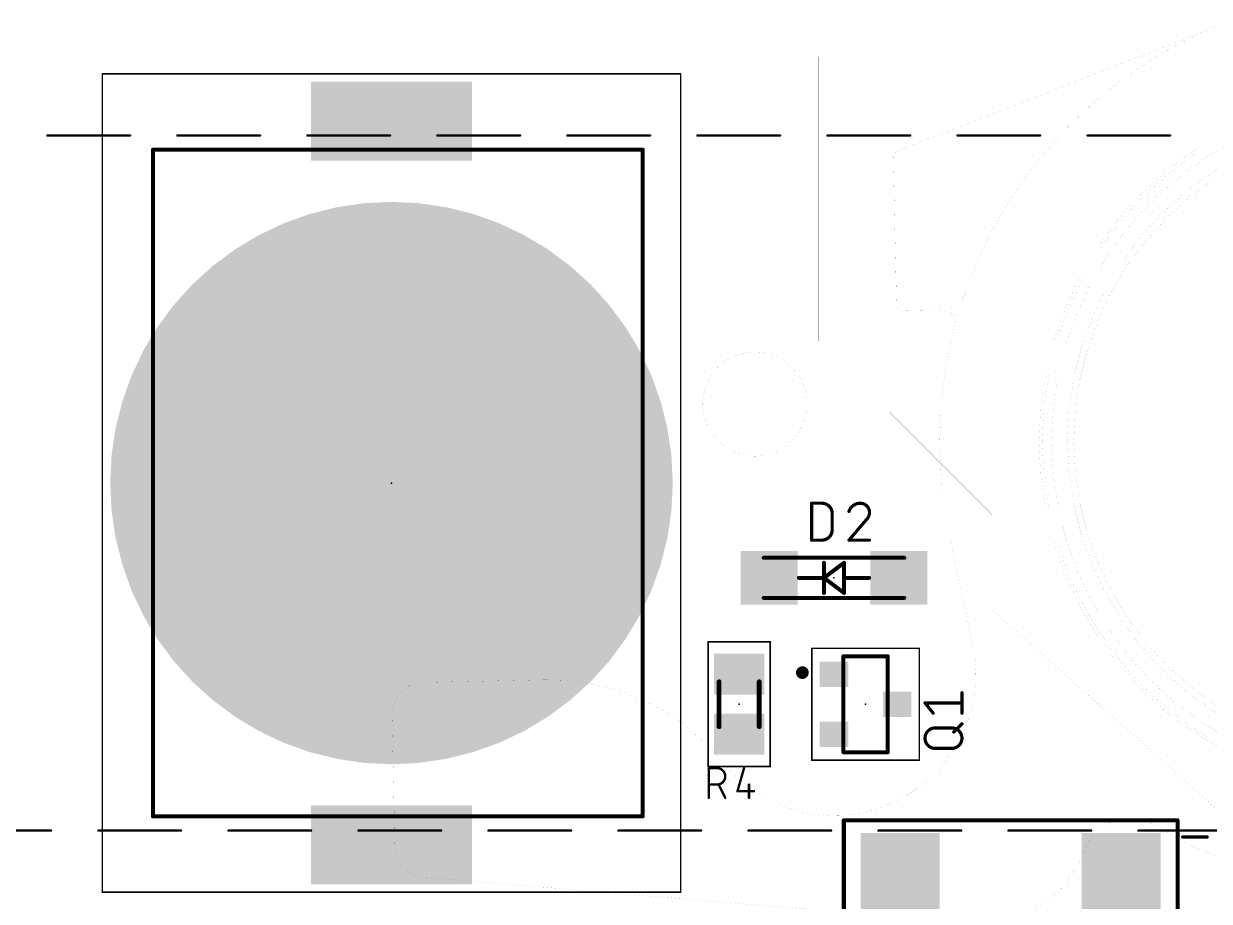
# Model space of a CAD drawing. Extents: x 19 to 519, y 6 to 365.
# Drawn here: x 78.36 to 115.87, y 205.76 to 233.54 of the extents above; entities that cross this region are included whole.
import ezdxf

# ---------------------------------------------------------------- set-up
doc = ezdxf.new("R2010")
doc.units = 0
for name, color, linetype in [('1', 12, 'CONTINUOUS'), ('120', 30, 'CONTINUOUS'), ('20', 31, 'CONTINUOUS'), ('21', 7, 'CONTINUOUS'), ('23', 53, 'CONTINUOUS'), ('25', 7, 'CONTINUOUS'), ('39', 12, 'CONTINUOUS'), ('47', 7, 'CONTINUOUS'), ('51', 7, 'CONTINUOUS')]:
    doc.layers.add(name, color=color, linetype=linetype)

# ---------------------------------------------------------------- blocks, each defined once
blk = doc.blocks.new('PIE')
at = {"const_width": 0.5}
blk.add_lwpolyline([(0, -0.25, 1), (0, 0.25, 1), (0, -0.25)], format="xyb", dxfattribs=at)
blk = doc.blocks.new('RECT')
blk.add_solid([(-0.5, -0.5), (0.5, -0.5), (-0.5, 0.5), (0.5, 0.5)])

msp = doc.modelspace()

# ---------------------------------------------------------------- linework, layer by layer
at = {"layer": '120', "const_width": 0.001}
for points in [[(81.2865, 204.5162), (81.2865, 235.0661)], [(79.5865, 182.7161), (79.5865, 234.5661)], [(81.0865, 234.5661), (81.0865, 182.7161)], [(115.6303, 233.2616), (106.0001, 229.5038)], [(105.8729, 229.3128), (105.9813, 224.6541)], [(106.1859, 224.4588), (106.9857, 224.4775)], [(107.6592, 217.301), (108.3904, 213.9236)], [(94.8703, 212.7728), (90.9953, 212.6884)], [(90.0173, 211.6669), (90.1081, 207.4987)], [(91.025, 206.5239), (108.3491, 205.0836)]]:
    msp.add_lwpolyline(points, dxfattribs=at)
at = {"layer": '120'}
for points, const_width in [([(117.2005, 233.8744, 0.0296), (115.6303, 233.2616)], 0.001), ([(115.6303, 233.2616, 0.3517), (107.6592, 217.301)], 0.001), ([(115.6301, 233.2618, 1), (115.6304, 233.2614)], 0.0005), ([(115.6304, 233.2614, 1), (115.6301, 233.2618)], 0.0005), ([(115.6303, 233.2614, 1), (115.6302, 233.2619)], 0.0005), ([(121.5865, 209.2161, 1), (121.5865, 231.4161, 1), (121.5865, 209.2161)], 0.001), ([(121.5865, 209.3161, 1), (121.5865, 231.3161, 1), (121.5865, 209.3161)], 0.001), ([(121.5865, 209.6161, 1), (121.5865, 231.0161, 1), (121.5865, 209.6161)], 0.001), ([(121.5865, 210.1161, 1), (121.5865, 230.5161, 1), (121.5865, 210.1161)], 0.001), ([(121.5865, 210.3161, 1), (121.5865, 230.3161, 1), (121.5865, 210.3161)], 0.001), ([(106.0001, 229.5038, 0.3154), (105.8729, 229.3128)], 0.001), ([(105.8731, 229.3128, 1), (105.8726, 229.3128)], 0.0005), ([(105.8726, 229.3128, 1), (105.8731, 229.3128)], 0.0005), ([(106, 229.504, 1), (106.0002, 229.5035)], 0.0005), ([(106.0002, 229.5035, 1), (106, 229.504)], 0.0005), ([(105.9813, 224.6541, 0.4142), (106.1859, 224.4588)], 0.001), ([(105.9816, 224.6541, 1), (105.9811, 224.6541)], 0.0005), ([(105.9811, 224.6541, 1), (105.9816, 224.6541)], 0.0005), ([(106.1859, 224.4591, 1), (106.1859, 224.4586)], 0.0005), ([(106.1859, 224.4586, 1), (106.1859, 224.4591)], 0.0005), ([(107.899, 224.2804, 0.1184), (106.9857, 224.4775)], 0.001), ([(106.9857, 224.4777, 1), (106.9857, 224.4772)], 0.0005), ([(106.9857, 224.4772, 1), (106.9857, 224.4777)], 0.0005), ([(107.8989, 224.2802, 1), (107.8991, 224.2806)], 0.0005), ([(114.1333, 208.1707, 0.6085), (135.8061, 221.2473)], 0.001), ([(107.6594, 217.301, 1), (107.6589, 217.3009)], 0.0005), ([(107.6589, 217.3009, 1), (107.6594, 217.301)], 0.0005), ([(100.4824, 210.1552, 0.7917), (108.3904, 213.9236)], 0.001), ([(108.3906, 213.9236, 1), (108.3901, 213.9235)], 0.0005), ([(108.3901, 213.9235, 1), (108.3906, 213.9236)], 0.0005), ([(100.4824, 210.1552, 0.2332), (94.8703, 212.7728)], 0.001), ([(94.8703, 212.773, 1), (94.8703, 212.7725)], 0.0005), ([(94.8703, 212.7725, 1), (94.8703, 212.773)], 0.0005), ([(90.9953, 212.6884, 0.4142), (90.0173, 211.6669)], 0.001), ([(90.9953, 212.6887, 1), (90.9953, 212.6882)], 0.0005), ([(90.9953, 212.6882, 1), (90.9953, 212.6887)], 0.0005), ([(90.0176, 211.6669, 1), (90.0171, 211.6669)], 0.0005), ([(90.0171, 211.6669, 1), (90.0176, 211.6669)], 0.0005), ([(100.4826, 210.1554, 1), (100.4822, 210.155)], 0.0005), ([(100.4822, 210.155, 1), (100.4826, 210.1554)], 0.0005), ([(114.1333, 208.1707, 0.4765), (111.9358, 207.396)], 0.001), ([(114.1334, 208.1709, 1), (114.1331, 208.1705)], 0.0005), ([(114.1331, 208.1705, 1), (114.1334, 208.1709)], 0.0005), ([(90.1081, 207.4987, 0.3839), (91.025, 206.5239)], 0.001), ([(90.1083, 207.4987, 1), (90.1078, 207.4987)], 0.0005), ([(90.1078, 207.4987, 1), (90.1083, 207.4987)], 0.0005), ([(108.3491, 205.0836, 0.3401), (111.9358, 207.396)], 0.001), ([(111.9361, 207.396, 1), (111.9356, 207.3961)], 0.0005), ([(111.9356, 207.3961, 1), (111.9361, 207.396)], 0.0005), ([(91.025, 206.5241, 1), (91.025, 206.5236)], 0.0005), ([(91.025, 206.5236, 1), (91.025, 206.5241)], 0.0005)]:
    msp.add_lwpolyline(points, format="xyb", dxfattribs=dict(at, const_width=const_width))
at = {"layer": '20', "const_width": 0.001}
for points in [[(80, 232), (81, 233)], [(81, 233), (103, 233)], [(103, 233), (103.5, 232.5)], [(103.5, 232.5), (103.5, 223.5)], [(80, 207), (80, 232)], [(103.5, 223.5), (109, 218)], [(109, 218), (109, 215)], [(109, 215), (118, 207)], [(83, 204), (80, 207)]]:
    msp.add_lwpolyline(points, dxfattribs=at)
at = {"layer": '20'}
for points, const_width in [([(81.0002, 232.9998, 1), (80.9998, 233.0002)], 0.0005), ([(81, 233.0002, 1), (81, 232.9998)], 0.0005), ([(103.0002, 233.0002, 1), (102.9998, 232.9998)], 0.0005), ([(103, 232.9998, 1), (103, 233.0002)], 0.0005), ([(103.5002, 232.5, 1), (103.4998, 232.5)], 0.0005), ([(103.4998, 232.4998, 1), (103.5002, 232.5002)], 0.0005), ([(80.0002, 232, 1), (79.9998, 232)], 0.0005), ([(79.9998, 232.0002, 1), (80.0002, 231.9998)], 0.0005), ([(103.5002, 223.5002, 1), (103.4998, 223.4998)], 0.0005), ([(103.4998, 223.5, 1), (103.5002, 223.5)], 0.0005), ([(101.5, 219.85, 1), (101.5, 223.15, 1), (101.5, 219.85)], 0.001), ([(108.9998, 217.9998, 1), (109.0002, 218.0002)], 0.0005), ([(109.0002, 218, 1), (108.9998, 218)], 0.0005), ([(109.0002, 215.0002, 1), (108.9998, 214.9998)], 0.0005), ([(108.9998, 215, 1), (109.0002, 215)], 0.0005), ([(80.0002, 207.0002, 1), (79.9998, 206.9998)], 0.0005), ([(79.9998, 207, 1), (80.0002, 207)], 0.0005)]:
    msp.add_lwpolyline(points, format="xyb", dxfattribs=dict(at, const_width=const_width))
at = {"layer": '21'}
for points, const_width in [([(82.45, 225), (82.45, 229.55)], 0.127), ([(82.45, 229.55), (87.13, 229.55)], 0.127), ([(97.95, 229.55), (92.87, 229.55)], 0.127), ([(97.95, 224.5), (97.95, 229.55)], 0.127), ([(104.3175, 216.4763), (103.6825, 216)], 0.127), ([(103.6825, 216), (103.6825, 216.4763)], 0.127), ([(104.3175, 216), (104.3175, 216.4763)], 0.127), ([(103.6825, 216), (102.8887, 216)], 0.127), ([(103.6825, 216), (104.3175, 215.5237)], 0.127), ([(103.6825, 216), (103.6825, 215.5237)], 0.127), ([(104.3175, 215.5237), (104.3175, 216)], 0.127), ([(104.3175, 216), (105.1113, 216)], 0.127), ([(97.95, 208.45), (97.95, 213.5)], 0.127), ([(104.77, 213.52), (105.7, 213.52)], 0.127), ([(105.7, 213.52), (105.7, 212.72)], 0.127), ([(82.45, 208.45), (82.45, 213)], 0.127), ([(104.3, 211.77), (104.3, 212.23)], 0.127), ([(105.7, 211.28), (105.7, 210.48)], 0.127), ([(104.77, 210.48), (105.7, 210.48)], 0.127), ([(87.13, 208.45), (82.45, 208.45)], 0.127), ([(92.87, 208.45), (97.95, 208.45)], 0.127), ([(104.309, 208.324), (114.871, 208.324)], 0.127), ([(104.312, 208.306), (104.312, 200.432)], 0.127), ([(114.871, 208.324), (114.871, 198.016)], 0.127), ([(115.0308, 207.7952), (115.8097, 207.7952)], 0.1016)]:
    msp.add_lwpolyline(points, dxfattribs=dict(at, const_width=const_width))
for points, const_width in [([(82.4818, 229.55, 1), (82.4183, 229.55)], 0.0635), ([(82.45, 229.5817, 1), (82.45, 229.5183)], 0.0635), ([(87.13, 229.5183, 1), (87.13, 229.5817)], 0.0635), ([(92.87, 229.5817, 1), (92.87, 229.5183)], 0.0635), ([(97.9818, 229.55, 1), (97.9183, 229.55)], 0.0635), ([(97.95, 229.5183, 1), (97.95, 229.5817)], 0.0635), ([(82.4183, 225, 1), (82.4818, 225)], 0.0635), ([(97.9183, 224.5, 1), (97.9818, 224.5)], 0.0635), ([(103.7143, 216.4763, 1), (103.6508, 216.4763)], 0.0635), ([(104.3493, 216.4763, 1), (104.2858, 216.4763)], 0.0635), ([(104.3366, 216.4509, 1), (104.2984, 216.5017)], 0.0635), ([(102.8887, 216.0317, 1), (102.8887, 215.9683)], 0.0635), ([(103.7016, 216.0254, 1), (103.6634, 215.9746)], 0.0635), ([(103.6634, 216.0254, 1), (103.7016, 215.9746)], 0.0635), ([(103.7143, 216, 1), (103.6508, 216)], 0.0635), ([(103.6508, 216, 1), (103.7143, 216)], 0.0635), ([(103.6825, 215.9683, 1), (103.6825, 216.0317)], 0.0635), ([(104.3493, 216, 1), (104.2858, 216)], 0.0635), ([(104.3175, 216.0317, 1), (104.3175, 215.9683)], 0.0635), ([(104.2858, 216, 1), (104.3493, 216)], 0.0635), ([(105.1113, 215.9683, 1), (105.1113, 216.0317)], 0.0635), ([(103.6508, 215.5237, 1), (103.7143, 215.5237)], 0.0635), ([(104.2858, 215.5237, 1), (104.3493, 215.5237)], 0.0635), ([(104.2984, 215.4983, 1), (104.3366, 215.5491)], 0.0635), ([(97.9818, 213.5, 1), (97.9183, 213.5)], 0.0635), ([(104.77, 213.5517, 1), (104.77, 213.4883)], 0.0635), ([(105.7318, 213.52, 1), (105.6683, 213.52)], 0.0635), ([(105.7, 213.4883, 1), (105.7, 213.5517)], 0.0635), ([(103, 212.9, 1), (103, 213.1, 1), (103, 212.9)], 0.2), ([(82.4818, 213, 1), (82.4183, 213)], 0.0635), ([(105.6683, 212.72, 1), (105.7318, 212.72)], 0.0635), ([(104.3318, 212.23, 1), (104.2683, 212.23)], 0.0635), ([(104.2683, 211.77, 1), (104.3318, 211.77)], 0.0635), ([(105.7318, 211.28, 1), (105.6683, 211.28)], 0.0635), ([(104.77, 210.5118, 1), (104.77, 210.4483)], 0.0635), ([(105.6683, 210.48, 1), (105.7318, 210.48)], 0.0635), ([(105.7, 210.4483, 1), (105.7, 210.5118)], 0.0635), ([(82.45, 208.4818, 1), (82.45, 208.4183)], 0.0635), ([(82.4183, 208.45, 1), (82.4818, 208.45)], 0.0635), ([(87.13, 208.4183, 1), (87.13, 208.4818)], 0.0635), ([(92.87, 208.4818, 1), (92.87, 208.4183)], 0.0635), ([(97.9183, 208.45, 1), (97.9818, 208.45)], 0.0635), ([(97.95, 208.4183, 1), (97.95, 208.4818)], 0.0635), ([(104.309, 208.3558, 1), (104.309, 208.2923)], 0.0635), ([(104.3438, 208.306, 1), (104.2803, 208.306)], 0.0635), ([(114.9028, 208.324, 1), (114.8393, 208.324)], 0.0635), ([(114.871, 208.2923, 1), (114.871, 208.3558)], 0.0635), ([(115.0308, 207.8206, 1), (115.0308, 207.7698)], 0.0508), ([(115.8097, 207.7698, 1), (115.8097, 207.8206)], 0.0508)]:
    msp.add_lwpolyline(points, format="xyb", dxfattribs=dict(at, const_width=const_width))
at = {"layer": '23'}
for p in [(90, 219), (104, 216), (101, 212), (105, 212)]:
    msp.add_point(p, dxfattribs=at)
at = {"layer": '25'}
for points, const_width in [([(103.294, 217.1933), (103.294, 218.3617)], 0.1016), ([(103.294, 218.3617), (103.6185, 218.3617)], 0.1016), ([(103.9431, 218.0371), (103.9431, 217.5179)], 0.1016), ([(105.0268, 217.8424), (104.4751, 217.1933)], 0.1016), ([(103.6185, 217.1933), (103.294, 217.1933)], 0.1016), ([(104.4751, 217.1933), (105.1242, 217.1933)], 0.1016), ([(108.0492, 211.7152), (108.0492, 212.3643)], 0.1016), ([(107.1404, 211.7152), (106.8808, 212.0397)], 0.1016), ([(106.8808, 212.0397), (108.0492, 212.0397)], 0.1016), ([(107.2054, 211.2499), (107.7246, 211.2499)], 0.1016), ([(107.7896, 211.1201), (108.0492, 211.3797)], 0.1016), ([(107.7246, 210.6008), (107.2054, 210.6008)], 0.1016), ([(100.0381, 209.0381), (100.0381, 209.9779)], 0.0762), ([(100.0381, 209.9779), (100.2992, 209.9779)], 0.0762), ([(101.1556, 209.9779), (100.9468, 209.2469)], 0.0762), ([(100.2992, 209.4558), (100.0381, 209.4558)], 0.0762), ([(100.5602, 209.0381), (100.3514, 209.4558)], 0.0762), ([(101.3123, 209.4558), (101.3123, 209.0381)], 0.0762), ([(100.9468, 209.2469), (101.4689, 209.2469)], 0.0762)]:
    msp.add_lwpolyline(points, dxfattribs=dict(at, const_width=const_width))
for points, const_width in [([(103.3194, 218.3617, 1), (103.2686, 218.3617)], 0.0508), ([(103.294, 218.3871, 1), (103.294, 218.3363)], 0.0508), ([(103.9431, 218.0371, 0.4142), (103.6185, 218.3617)], 0.1016), ([(103.6185, 218.3871, 1), (103.6185, 218.3363)], 0.0508), ([(103.6185, 218.3363, 1), (103.6185, 218.3871)], 0.0508), ([(104.8321, 218.3617, 0.3252), (104.4751, 218.1021)], 0.1016), ([(105.1242, 218.0696, 0.4142), (104.8321, 218.3617)], 0.1016), ([(104.8321, 218.3871, 1), (104.8321, 218.3363)], 0.0508), ([(104.8321, 218.3363, 1), (104.8321, 218.3871)], 0.0508), ([(103.9685, 218.0371, 1), (103.9177, 218.0371)], 0.0508), ([(103.9177, 218.0371, 1), (103.9685, 218.0371)], 0.0508), ([(104.4509, 218.1099, 1), (104.4993, 218.0942)], 0.0508), ([(105.0268, 217.8424, 0.2053), (105.1242, 218.0696)], 0.1016), ([(105.1496, 218.0696, 1), (105.0988, 218.0696)], 0.0508), ([(105.0988, 218.0696, 1), (105.1496, 218.0696)], 0.0508), ([(103.6185, 217.1933, 0.4142), (103.9431, 217.5179)], 0.1016), ([(103.9685, 217.5179, 1), (103.9177, 217.5179)], 0.0508), ([(105.0093, 217.8608, 1), (105.0444, 217.824)], 0.0508), ([(105.0462, 217.826, 1), (105.0075, 217.8589)], 0.0508), ([(103.294, 217.2187, 1), (103.294, 217.1679)], 0.0508), ([(103.2686, 217.1933, 1), (103.3194, 217.1933)], 0.0508), ([(103.6185, 217.2187, 1), (103.6185, 217.1679)], 0.0508), ([(103.6185, 217.1679, 1), (103.6185, 217.2187)], 0.0508), ([(103.9177, 217.5179, 1), (103.9685, 217.5179)], 0.0508), ([(104.4557, 217.2098, 1), (104.4944, 217.1768)], 0.0508), ([(104.4751, 217.2187, 1), (104.4751, 217.1679)], 0.0508), ([(105.1242, 217.1679, 1), (105.1242, 217.2187)], 0.0508), ([(108.0746, 212.3643, 1), (108.0238, 212.3643)], 0.0508), ([(106.9006, 212.0556, 1), (106.861, 212.0239)], 0.0508), ([(106.8808, 212.0651, 1), (106.8808, 212.0143)], 0.0508), ([(108.0492, 212.0143, 1), (108.0492, 212.0651)], 0.0508), ([(107.1206, 211.6993, 1), (107.1603, 211.7311)], 0.0508), ([(108.0238, 211.7152, 1), (108.0746, 211.7152)], 0.0508), ([(107.2054, 211.2499, 1), (107.2054, 210.6008)], 0.1016), ([(107.2054, 211.2753, 1), (107.2054, 211.2245)], 0.0508), ([(107.2054, 211.2245, 1), (107.2054, 211.2753)], 0.0508), ([(107.7246, 210.6008, 1), (107.7246, 211.2499)], 0.1016), ([(107.7246, 211.2753, 1), (107.7246, 211.2245)], 0.0508), ([(107.7246, 211.2245, 1), (107.7246, 211.2753)], 0.0508), ([(108.0672, 211.3618, 1), (108.0312, 211.3977)], 0.0508), ([(107.7716, 211.138, 1), (107.8075, 211.1021)], 0.0508), ([(107.2054, 210.6262, 1), (107.2054, 210.5754)], 0.0508), ([(107.2054, 210.5754, 1), (107.2054, 210.6262)], 0.0508), ([(107.7246, 210.6262, 1), (107.7246, 210.5754)], 0.0508), ([(107.7246, 210.5754, 1), (107.7246, 210.6262)], 0.0508), ([(100.0571, 209.9779, 1), (100.0191, 209.9779)], 0.0381), ([(100.0381, 209.9969, 1), (100.0381, 209.9589)], 0.0381), ([(100.2992, 209.4558, 1), (100.2992, 209.9779)], 0.0762), ([(100.2992, 209.9969, 1), (100.2992, 209.9589)], 0.0381), ([(100.2992, 209.9589, 1), (100.2992, 209.9969)], 0.0381), ([(101.174, 209.9727, 1), (101.1373, 209.9831)], 0.0381), ([(100.0381, 209.4748, 1), (100.0381, 209.4367)], 0.0381), ([(100.2992, 209.4748, 1), (100.2992, 209.4367)], 0.0381), ([(100.2992, 209.4367, 1), (100.2992, 209.4748)], 0.0381), ([(100.3684, 209.4643, 1), (100.3343, 209.4473)], 0.0381), ([(101.3313, 209.4558, 1), (101.2932, 209.4558)], 0.0381), ([(100.0191, 209.0381, 1), (100.0571, 209.0381)], 0.0381), ([(100.5432, 209.0296, 1), (100.5772, 209.0466)], 0.0381), ([(100.9468, 209.266, 1), (100.9468, 209.2279)], 0.0381), ([(100.9285, 209.2522, 1), (100.9651, 209.2417)], 0.0381), ([(101.2932, 209.0381, 1), (101.3313, 209.0381)], 0.0381), ([(101.4689, 209.2279, 1), (101.4689, 209.266)], 0.0381)]:
    msp.add_lwpolyline(points, format="xyb", dxfattribs=dict(at, const_width=const_width))
at = {"layer": '39'}
for points, const_width in [([(80.85, 206.05), (80.85, 231.95)], 0.05), ([(80.85, 231.95), (99.15, 231.95)], 0.05), ([(99.15, 231.95), (99.15, 206.05)], 0.05), ([(100.017, 210.027), (100.017, 213.973)], 0.0508), ([(100.017, 213.973), (101.983, 213.973)], 0.0508), ([(101.983, 213.973), (101.983, 210.027)], 0.0508), ([(103.3, 213.77), (106.7, 213.77)], 0.05), ([(103.3, 210.23), (103.3, 213.77)], 0.05), ([(106.7, 213.77), (106.7, 210.23)], 0.05), ([(106.7, 210.23), (103.3, 210.23)], 0.05), ([(101.983, 210.027), (100.017, 210.027)], 0.0508), ([(99.15, 206.05), (80.85, 206.05)], 0.05)]:
    msp.add_lwpolyline(points, dxfattribs=dict(at, const_width=const_width))
for points, const_width in [([(80.8625, 231.95, 1), (80.8375, 231.95)], 0.025), ([(80.85, 231.9625, 1), (80.85, 231.9375)], 0.025), ([(99.1625, 231.95, 1), (99.1375, 231.95)], 0.025), ([(99.15, 231.9375, 1), (99.15, 231.9625)], 0.025), ([(100.0297, 213.973, 1), (100.0043, 213.973)], 0.0254), ([(100.017, 213.9857, 1), (100.017, 213.9603)], 0.0254), ([(101.9957, 213.973, 1), (101.9703, 213.973)], 0.0254), ([(101.983, 213.9603, 1), (101.983, 213.9857)], 0.0254), ([(103.3, 213.7825, 1), (103.3, 213.7575)], 0.025), ([(103.3125, 213.77, 1), (103.2875, 213.77)], 0.025), ([(106.7125, 213.77, 1), (106.6875, 213.77)], 0.025), ([(106.7, 213.7575, 1), (106.7, 213.7825)], 0.025), ([(103.3, 210.2425, 1), (103.3, 210.2175)], 0.025), ([(103.2875, 210.23, 1), (103.3125, 210.23)], 0.025), ([(106.6875, 210.23, 1), (106.7125, 210.23)], 0.025), ([(106.7, 210.2175, 1), (106.7, 210.2425)], 0.025), ([(100.017, 210.0397, 1), (100.017, 210.0143)], 0.0254), ([(100.0043, 210.027, 1), (100.0297, 210.027)], 0.0254), ([(101.9703, 210.027, 1), (101.9957, 210.027)], 0.0254), ([(101.983, 210.0143, 1), (101.983, 210.0397)], 0.0254), ([(80.85, 206.0625, 1), (80.85, 206.0375)], 0.025), ([(80.8375, 206.05, 1), (80.8625, 206.05)], 0.025), ([(99.1375, 206.05, 1), (99.1625, 206.05)], 0.025), ([(99.15, 206.0375, 1), (99.15, 206.0625)], 0.025)]:
    msp.add_lwpolyline(points, format="xyb", dxfattribs=dict(at, const_width=const_width))
at = {"layer": '47', "const_width": 0.0762}
for points in [[(79.1136, 230), (81.7273, 230)], [(83.2273, 230), (85.8409, 230)], [(87.3409, 230), (89.9545, 230)], [(91.4545, 230), (94.0682, 230)], [(95.5682, 230), (98.1818, 230)], [(99.6818, 230), (102.2955, 230)], [(103.7955, 230), (106.4091, 230)], [(107.9091, 230), (110.5227, 230)], [(112.0227, 230), (114.6364, 230)], [(76.6136, 208), (79.2273, 208)], [(80.7273, 208), (83.3409, 208)], [(84.8409, 208), (87.4545, 208)], [(88.9545, 208), (91.5682, 208)], [(93.0682, 208), (95.6818, 208)], [(97.1818, 208), (99.7955, 208)], [(101.2955, 208), (103.9091, 208)], [(105.4091, 208), (108.0227, 208)], [(109.5227, 208), (112.1364, 208)], [(113.6364, 208), (116.25, 208)]]:
    msp.add_lwpolyline(points, dxfattribs=at)
at = {"layer": '47', "const_width": 0.0381}
for points in [[(79.1136, 230.019, 1), (79.1136, 229.981)], [(81.7273, 229.981, 1), (81.7273, 230.019)], [(83.2273, 230.019, 1), (83.2273, 229.981)], [(85.8409, 229.981, 1), (85.8409, 230.019)], [(87.3409, 230.019, 1), (87.3409, 229.981)], [(89.9545, 229.981, 1), (89.9545, 230.019)], [(91.4545, 230.019, 1), (91.4545, 229.981)], [(94.0682, 229.981, 1), (94.0682, 230.019)], [(95.5682, 230.019, 1), (95.5682, 229.981)], [(98.1818, 229.981, 1), (98.1818, 230.019)], [(99.6818, 230.019, 1), (99.6818, 229.981)], [(102.2955, 229.981, 1), (102.2955, 230.019)], [(103.7955, 230.019, 1), (103.7955, 229.981)], [(106.4091, 229.981, 1), (106.4091, 230.019)], [(107.9091, 230.019, 1), (107.9091, 229.981)], [(110.5227, 229.981, 1), (110.5227, 230.019)], [(112.0227, 230.019, 1), (112.0227, 229.981)], [(114.6364, 229.981, 1), (114.6364, 230.019)], [(79.2273, 207.981, 1), (79.2273, 208.019)], [(80.7273, 208.019, 1), (80.7273, 207.981)], [(83.3409, 207.981, 1), (83.3409, 208.019)], [(84.8409, 208.019, 1), (84.8409, 207.981)], [(87.4545, 207.981, 1), (87.4545, 208.019)], [(88.9545, 208.019, 1), (88.9545, 207.981)], [(91.5682, 207.981, 1), (91.5682, 208.019)], [(93.0682, 208.019, 1), (93.0682, 207.981)], [(95.6818, 207.981, 1), (95.6818, 208.019)], [(97.1818, 208.019, 1), (97.1818, 207.981)], [(99.7955, 207.981, 1), (99.7955, 208.019)], [(101.2955, 208.019, 1), (101.2955, 207.981)], [(103.9091, 207.981, 1), (103.9091, 208.019)], [(105.4091, 208.019, 1), (105.4091, 207.981)], [(108.0227, 207.981, 1), (108.0227, 208.019)], [(109.5227, 208.019, 1), (109.5227, 207.981)], [(112.1364, 207.981, 1), (112.1364, 208.019)], [(113.6364, 208.019, 1), (113.6364, 207.981)]]:
    msp.add_lwpolyline(points, format="xyb", dxfattribs=at)
at = {"layer": '51'}
for points, const_width in [([(82.45, 208.45), (82.45, 229.55)], 0.127), ([(82.45, 229.55), (97.95, 229.55)], 0.127), ([(97.95, 229.55), (97.95, 208.45)], 0.127), ([(106.2225, 216.635), (101.7775, 216.635)], 0.127), ([(106.2225, 215.365), (101.7775, 215.365)], 0.127), ([(104.3, 213.52), (105.7, 213.52)], 0.127), ([(104.3, 210.48), (104.3, 213.52)], 0.127), ([(105.7, 213.52), (105.7, 210.48)], 0.127), ([(100.365, 212.7112), (100.365, 211.2888)], 0.1524), ([(101.635, 212.7112), (101.635, 211.2888)], 0.1524), ([(105.7, 210.48), (104.3, 210.48)], 0.127), ([(97.95, 208.45), (82.45, 208.45)], 0.127)]:
    msp.add_lwpolyline(points, dxfattribs=dict(at, const_width=const_width))
for points, const_width in [([(82.4818, 229.55, 1), (82.4183, 229.55)], 0.0635), ([(82.45, 229.5817, 1), (82.45, 229.5183)], 0.0635), ([(97.9818, 229.55, 1), (97.9183, 229.55)], 0.0635), ([(97.95, 229.5183, 1), (97.95, 229.5817)], 0.0635), ([(101.7775, 216.6668, 1), (101.7775, 216.6033)], 0.0635), ([(106.2225, 216.6033, 1), (106.2225, 216.6668)], 0.0635), ([(101.7775, 215.3967, 1), (101.7775, 215.3333)], 0.0635), ([(106.2225, 215.3333, 1), (106.2225, 215.3967)], 0.0635), ([(104.3318, 213.52, 1), (104.2683, 213.52)], 0.0635), ([(104.3, 213.5517, 1), (104.3, 213.4883)], 0.0635), ([(105.7318, 213.52, 1), (105.6683, 213.52)], 0.0635), ([(105.7, 213.4883, 1), (105.7, 213.5517)], 0.0635), ([(103, 212.9, 1), (103, 213.1, 1), (103, 212.9)], 0.2), ([(100.4031, 212.7112, 1), (100.3269, 212.7112)], 0.0762), ([(101.6731, 212.7112, 1), (101.5969, 212.7112)], 0.0762), ([(100.3269, 211.2888, 1), (100.4031, 211.2888)], 0.0762), ([(101.5969, 211.2888, 1), (101.6731, 211.2888)], 0.0762), ([(104.3, 210.5118, 1), (104.3, 210.4483)], 0.0635), ([(104.2683, 210.48, 1), (104.3318, 210.48)], 0.0635), ([(105.6683, 210.48, 1), (105.7318, 210.48)], 0.0635), ([(105.7, 210.4483, 1), (105.7, 210.5118)], 0.0635), ([(82.45, 208.4818, 1), (82.45, 208.4183)], 0.0635), ([(82.4183, 208.45, 1), (82.4818, 208.45)], 0.0635), ([(97.9183, 208.45, 1), (97.9818, 208.45)], 0.0635), ([(97.95, 208.4183, 1), (97.95, 208.4818)], 0.0635)]:
    msp.add_lwpolyline(points, format="xyb", dxfattribs=dict(at, const_width=const_width))

# ---------------------------------------------------------------- block references
at = {"layer": '1'}
for p, xscale, yscale, rotation in [((90, 230.45), 2.5, 5.1, 90), ((101.95, 216), 1.8, 1.7, 180), ((106.05, 216), 1.8, 1.7, 180), ((101, 212.95), 1.3, 1.6, 90), ((104, 212.95), 0.8, 0.9, 270), ((106, 212), 0.8, 0.9, 270), ((101, 211.05), 1.3, 1.6, 90), ((104, 211.05), 0.8, 0.9, 270), ((90, 207.55), 2.5, 5.1, 90)]:
    msp.add_blockref('RECT', p, dxfattribs=dict(at, xscale=xscale, yscale=yscale, rotation=rotation))
for name, p, xscale, yscale in [('PIE', (90, 219), 17.8, 17.8), ('RECT', (106.09, 206.67), 2.5, 2.5), ('RECT', (113.09, 206.67), 2.5, 2.5)]:
    msp.add_blockref(name, p, dxfattribs=dict(at, xscale=xscale, yscale=yscale))
at = {"layer": '51'}
for p, xscale, yscale, rotation in [((102.0156, 216), 0.7938, 1.27, 180), ((105.9844, 216), 0.7938, 1.27, 180), ((101, 212.8636), 0.3556, 1.4224, 90), ((101, 211.1364), 0.3556, 1.4224, 90)]:
    msp.add_blockref('RECT', p, dxfattribs=dict(at, xscale=xscale, yscale=yscale, rotation=rotation))

doc.saveas('drawing.dxf')
